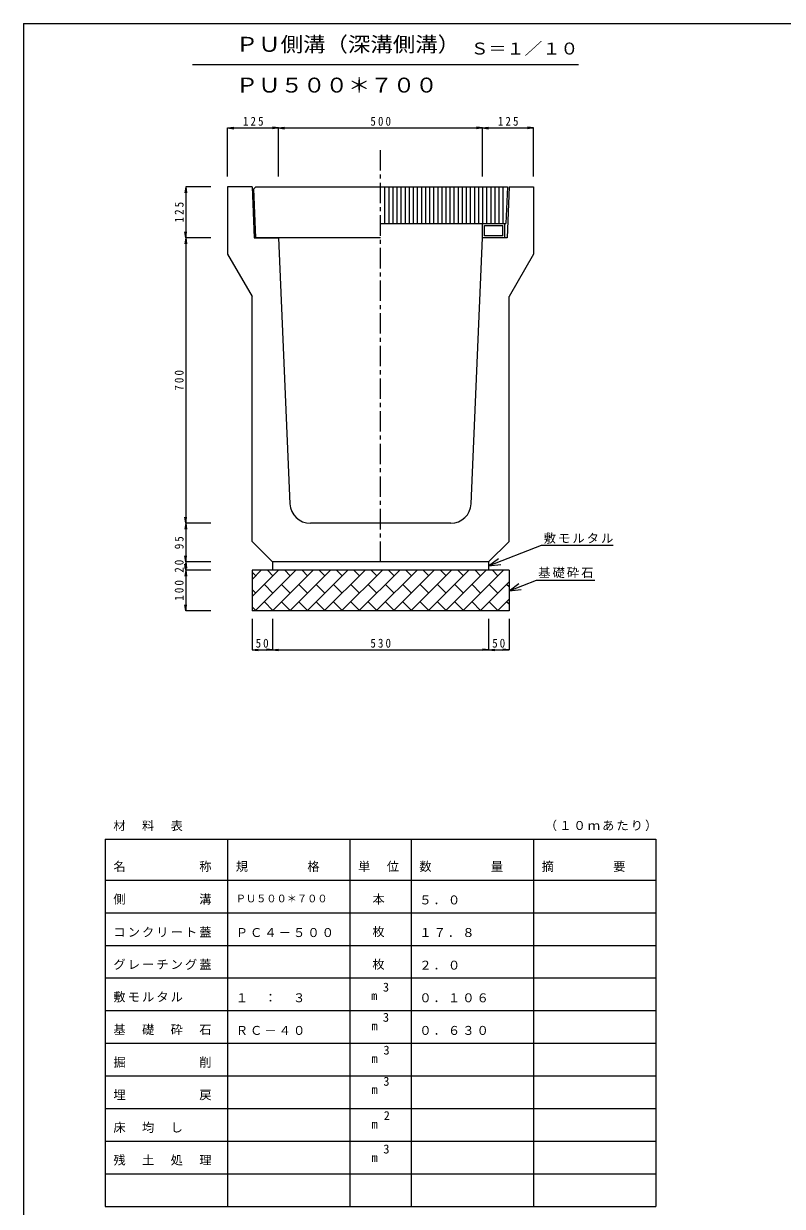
# Model space of a CAD drawing. Units: millimetres, scale not verified. Extents: x -4010 to 3990, y -2662 to 2838.
# Drawn here: x -4010 to -2150, y -62 to 2838 of the extents above; entities that cross this region are included whole.
import ezdxf
from ezdxf.enums import TextEntityAlignment as Align

# ---------------------------------------------------------------- set-up
doc = ezdxf.new("R2010")
doc.units = ezdxf.units.MM
doc.header["$LTSCALE"] = 10
doc.linetypes.add('CHAIN1', pattern=[8, 5, -1, 1, -1])
doc.layers.add('0-0', color=7, linetype='Continuous')
doc.styles.add('ＭＳ ゴシック', font='')
doc.styles.get('ＭＳ ゴシック').set_extended_font_data('MS Gothic')

msp = doc.modelspace()

# ---------------------------------------------------------------- linework, layer by layer
at = {"layer": '0-0', "color": 2}
msp.add_line((-4010.17, 2838.48), (-4010.17, -2661.53), dxfattribs=at)
at = {"layer": '0-0'}
for p, q in [((-3596.27, 2738.48), (-2650.19, 2738.48)), ((-3510.17, 2582.91), (-3495.3, 2584.87)), ((-3510.17, 2582.91), (-3385.17, 2582.91)), ((-3510.17, 2463.57), (-3510.17, 2582.91)), ((-3510.17, 2582.91), (-3495.3, 2580.95)), ((-3385.17, 2582.91), (-3400.05, 2584.87)), ((-3385.17, 2582.91), (-3400.05, 2580.95)), ((-3385.17, 2582.91), (-3370.3, 2584.87)), ((-3385.17, 2463.57), (-3385.17, 2582.91)), ((-3385.17, 2582.91), (-2885.17, 2582.91)), ((-3385.17, 2582.91), (-3370.3, 2580.95)), ((-2885.17, 2582.91), (-2900.05, 2584.87)), ((-2885.17, 2582.91), (-2900.05, 2580.95)), ((-2885.17, 2582.91), (-2870.3, 2584.87)), ((-2885.17, 2463.57), (-2885.17, 2582.91)), ((-2885.17, 2582.91), (-2760.17, 2582.91)), ((-2885.17, 2582.91), (-2870.3, 2580.95)), ((-2760.17, 2582.91), (-2775.05, 2584.87)), ((-2760.17, 2582.91), (-2775.05, 2580.95)), ((-2760.17, 2463.57), (-2760.17, 2582.91)), ((-3612.8, 2438.48), (-3614.76, 2423.6)), ((-3612.8, 2438.48), (-3612.8, 2313.48)), ((-3551.35, 2438.48), (-3612.8, 2438.48)), ((-3612.8, 2438.48), (-3610.85, 2423.6)), ((-3450.17, 2438.48), (-3510.17, 2438.48)), ((-3510.17, 2438.48), (-3510.17, 2273.48)), ((-3441.17, 2438.47), (-3445.97, 2433.48)), ((-3441.17, 2438.47), (-2824.17, 2438.47)), ((-3125.17, 2438.47), (-3125.17, 2348.47)), ((-3115.17, 2438.47), (-3115.17, 2348.47)), ((-3105.17, 2438.47), (-3105.17, 2348.47)), ((-3095.17, 2438.47), (-3095.17, 2348.47)), ((-3085.17, 2438.47), (-3085.17, 2348.47)), ((-3075.17, 2438.47), (-3075.17, 2348.47)), ((-3065.17, 2438.47), (-3065.17, 2348.47)), ((-3055.17, 2438.47), (-3055.17, 2348.47)), ((-3045.17, 2438.47), (-3045.17, 2348.47)), ((-3035.17, 2438.47), (-3035.17, 2348.47)), ((-3025.17, 2438.47), (-3025.17, 2348.47)), ((-3015.17, 2438.47), (-3015.17, 2348.47)), ((-3005.17, 2438.47), (-3005.17, 2348.47)), ((-2995.17, 2438.47), (-2995.17, 2348.47)), ((-2985.17, 2438.47), (-2985.17, 2348.47)), ((-2975.17, 2438.47), (-2975.17, 2348.47)), ((-2965.17, 2438.47), (-2965.17, 2348.47)), ((-2955.17, 2438.47), (-2955.17, 2348.47)), ((-2945.17, 2438.47), (-2945.17, 2348.47)), ((-2935.17, 2438.47), (-2935.17, 2348.47)), ((-2925.17, 2438.47), (-2925.17, 2348.47)), ((-2915.17, 2438.47), (-2915.17, 2348.47)), ((-2905.17, 2438.47), (-2905.17, 2348.47)), ((-2895.17, 2438.47), (-2895.17, 2348.47)), ((-2885.17, 2438.47), (-2885.17, 2348.47)), ((-2875.17, 2438.47), (-2875.17, 2348.47)), ((-2865.17, 2438.47), (-2865.17, 2348.47)), ((-2855.17, 2438.47), (-2855.17, 2348.47)), ((-2845.17, 2438.47), (-2845.17, 2348.47)), ((-2835.17, 2438.47), (-2835.17, 2348.47)), ((-2824.17, 2438.47), (-2827.77, 2348.47)), ((-2820.17, 2438.48), (-2760.17, 2438.48)), ((-2760.17, 2438.48), (-2760.17, 2273.48)), ((-3441.17, 2313.48), (-3445.97, 2433.48)), ((-3612.8, 2313.48), (-3614.76, 2328.35)), ((-3612.8, 2313.48), (-3610.85, 2328.35)), ((-3135.17, 2348.47), (-2827.77, 2348.47)), ((-2885.17, 2313.48), (-2885.17, 2348.47)), ((-2880.17, 2343.48), (-2835.17, 2343.48)), ((-2880.17, 2318.47), (-2880.17, 2343.48)), ((-2835.17, 2318.47), (-2835.17, 2343.48)), ((-2830.17, 2313.48), (-2830.17, 2348.47)), ((-3612.8, 2313.48), (-3614.76, 2298.6)), ((-3551.35, 2313.48), (-3612.8, 2313.48)), ((-3612.8, 2313.48), (-3610.85, 2298.6)), ((-3612.8, 2313.48), (-3612.8, 1613.48)), ((-3135.17, 2313.48), (-3441.17, 2313.48)), ((-3385.17, 2313.48), (-3357.22, 1661.33)), ((-2913.12, 1661.33), (-2885.17, 2313.48)), ((-2835.17, 2318.47), (-2880.17, 2318.47)), ((-3510.17, 2273.48), (-3450.17, 2169.55)), ((-2760.17, 2273.48), (-2820.17, 2169.55)), ((-3450.17, 1568.48), (-3450.17, 2169.55)), ((-2820.17, 1568.48), (-2820.17, 2169.55)), ((-3612.8, 1613.48), (-3614.76, 1628.35)), ((-3612.8, 1613.48), (-3610.85, 1628.35)), ((-3612.8, 1613.48), (-3614.76, 1598.6)), ((-3551.35, 1613.48), (-3612.8, 1613.48)), ((-3612.8, 1613.48), (-3610.85, 1598.6)), ((-3612.8, 1613.48), (-3612.8, 1518.48)), ((-2963.08, 1613.48), (-3307.27, 1613.48)), ((-3450.17, 1568.48), (-3400.17, 1518.48)), ((-2870.17, 1518.48), (-2820.17, 1568.48)), ((-2870.17, 1508.81), (-2740.27, 1559.72)), ((-2740.27, 1559.72), (-2565.09, 1559.72)), ((-3612.8, 1518.48), (-3614.76, 1533.35)), ((-3612.8, 1518.48), (-3614.76, 1503.6)), ((-3612.8, 1498.47), (-3614.76, 1513.35)), ((-3612.8, 1518.48), (-3610.85, 1533.35)), ((-3551.35, 1518.48), (-3612.8, 1518.48)), ((-3612.8, 1518.48), (-3610.85, 1503.6)), ((-3612.8, 1518.48), (-3612.8, 1498.47)), ((-3612.8, 1498.47), (-3610.85, 1513.35)), ((-2870.17, 1518.48), (-3400.17, 1518.48)), ((-3400.17, 1518.48), (-3400.17, 1498.47)), ((-2870.17, 1508.81), (-2846.03, 1526.61)), ((-2870.17, 1518.48), (-2870.17, 1498.47)), ((-2870.17, 1508.81), (-2840.36, 1512.15)), ((-3612.8, 1498.47), (-3614.76, 1483.6)), ((-3551.35, 1498.47), (-3612.8, 1498.47)), ((-3612.8, 1498.47), (-3610.85, 1483.6)), ((-3612.8, 1498.47), (-3612.8, 1398.47)), ((-3450.17, 1433.49), (-3385.19, 1498.47)), ((-3450.17, 1475.92), (-3427.62, 1498.47)), ((-3441.32, 1484.77), (-3450.17, 1493.62)), ((-3442.77, 1398.47), (-3342.77, 1498.47)), ((-3398.9, 1484.77), (-3412.6, 1498.47)), ((-3400.34, 1398.47), (-3300.34, 1498.47)), ((-3356.47, 1484.77), (-3370.17, 1498.47)), ((-3357.91, 1398.47), (-3257.91, 1498.47)), ((-3314.05, 1484.77), (-3327.75, 1498.47)), ((-3315.49, 1398.47), (-3215.49, 1498.47)), ((-3271.62, 1484.77), (-3285.32, 1498.47)), ((-3273.06, 1398.47), (-3173.06, 1498.47)), ((-3229.19, 1484.77), (-3242.89, 1498.47)), ((-3230.64, 1398.47), (-3130.64, 1498.47)), ((-3186.77, 1484.77), (-3200.47, 1498.47)), ((-3188.21, 1398.47), (-3088.21, 1498.47)), ((-3144.34, 1484.77), (-3158.04, 1498.47)), ((-3145.78, 1398.47), (-3045.78, 1498.47)), ((-3101.91, 1484.77), (-3115.61, 1498.47)), ((-3103.36, 1398.47), (-3003.36, 1498.47)), ((-3059.49, 1484.77), (-3073.19, 1498.47)), ((-3060.93, 1398.47), (-2960.93, 1498.47)), ((-3017.06, 1484.77), (-3030.76, 1498.47)), ((-3018.5, 1398.47), (-2918.5, 1498.47)), ((-2974.63, 1484.77), (-2988.34, 1498.47)), ((-2976.08, 1398.47), (-2876.08, 1498.47)), ((-2932.21, 1484.77), (-2945.91, 1498.47)), ((-2933.65, 1398.47), (-2833.65, 1498.47)), ((-2889.78, 1484.77), (-2903.48, 1498.47)), ((-2847.35, 1484.77), (-2861.06, 1498.47)), ((-2820.17, 1498.47), (-2820.17, 1398.47)), ((-3441.32, 1442.35), (-3450.17, 1451.2)), ((-3398.9, 1442.35), (-3420.11, 1463.56)), ((-3356.47, 1442.35), (-3377.69, 1463.56)), ((-3314.05, 1442.35), (-3335.26, 1463.56)), ((-3271.62, 1442.35), (-3292.83, 1463.56)), ((-3229.19, 1442.35), (-3250.41, 1463.56)), ((-3186.77, 1442.35), (-3207.98, 1463.56)), ((-3144.34, 1442.35), (-3165.55, 1463.56)), ((-3101.91, 1442.35), (-3123.13, 1463.56)), ((-3059.49, 1442.35), (-3080.7, 1463.56)), ((-3017.06, 1442.35), (-3038.27, 1463.56)), ((-2974.63, 1442.35), (-2995.85, 1463.56)), ((-2932.21, 1442.35), (-2953.42, 1463.56)), ((-2889.78, 1442.35), (-2910.99, 1463.56)), ((-2891.23, 1398.47), (-2820.17, 1469.53)), ((-2847.35, 1442.35), (-2868.57, 1463.56)), ((-2820.17, 1457.59), (-2826.14, 1463.56)), ((-2820.17, 1447.84), (-2752.87, 1474.13)), ((-2820.17, 1447.84), (-2796.01, 1465.61)), ((-2820.17, 1447.84), (-2790.36, 1451.15)), ((-2752.87, 1474.13), (-2609.83, 1474.13)), ((-3398.9, 1399.92), (-3420.11, 1421.13)), ((-3356.47, 1399.92), (-3377.69, 1421.13)), ((-3314.05, 1399.92), (-3335.26, 1421.13)), ((-3271.62, 1399.92), (-3292.83, 1421.13)), ((-3229.19, 1399.92), (-3250.41, 1421.13)), ((-3186.77, 1399.92), (-3207.98, 1421.13)), ((-3144.34, 1399.92), (-3165.55, 1421.13)), ((-3101.91, 1399.92), (-3123.13, 1421.13)), ((-3059.49, 1399.92), (-3080.7, 1421.13)), ((-3017.06, 1399.92), (-3038.27, 1421.13)), ((-2974.63, 1399.92), (-2995.85, 1421.13)), ((-2932.21, 1399.92), (-2953.42, 1421.13)), ((-2889.78, 1399.92), (-2910.99, 1421.13)), ((-2847.35, 1399.92), (-2868.57, 1421.13)), ((-2848.8, 1398.47), (-2820.17, 1427.1)), ((-2820.17, 1415.17), (-2826.14, 1421.13)), ((-3612.8, 1398.47), (-3614.76, 1413.35)), ((-3612.8, 1398.47), (-3610.85, 1413.35)), ((-3551.35, 1398.47), (-3612.8, 1398.47)), ((-3441.32, 1399.92), (-3450.17, 1408.77)), ((-2820.17, 1398.47), (-3450.17, 1398.47)), ((-3450.17, 1379.07), (-3450.17, 1303.1)), ((-3400.17, 1379.07), (-3400.17, 1303.1)), ((-2870.17, 1379.07), (-2870.17, 1303.1)), ((-2820.17, 1379.07), (-2820.17, 1303.1)), ((-3450.17, 1303.1), (-3435.3, 1305.06)), ((-3400.17, 1303.1), (-3415.05, 1305.06)), ((-3400.17, 1303.1), (-3385.3, 1305.06)), ((-2870.17, 1303.1), (-2885.05, 1305.06)), ((-2870.17, 1303.1), (-2855.3, 1305.06)), ((-2820.17, 1303.1), (-2835.05, 1305.06)), ((-3450.17, 1303.1), (-3400.17, 1303.1)), ((-3450.17, 1303.1), (-3435.3, 1301.14)), ((-3400.17, 1303.1), (-3415.05, 1301.14)), ((-3400.17, 1303.1), (-2870.17, 1303.1)), ((-3400.17, 1303.1), (-3385.3, 1301.14)), ((-2870.17, 1303.1), (-2885.05, 1301.14)), ((-2870.17, 1303.1), (-2820.17, 1303.1)), ((-2870.17, 1303.1), (-2855.3, 1301.14)), ((-2820.17, 1303.1), (-2835.05, 1301.14)), ((-3810.17, 838.48), (-2460.17, 838.48)), ((-3810.17, 838.48), (-3810.17, -61.52)), ((-3510.17, 838.48), (-3510.17, -61.52)), ((-3210.17, 838.48), (-3210.17, -61.52)), ((-3060.17, 838.48), (-3060.17, -61.52)), ((-2760.17, 838.48), (-2760.17, -61.52)), ((-2460.17, 838.48), (-2460.17, -61.52)), ((-3810.17, 738.48), (-2460.17, 738.48)), ((-3810.17, 658.48), (-2460.17, 658.48)), ((-3810.17, 578.48), (-2460.17, 578.48)), ((-3810.17, 498.48), (-2460.17, 498.48)), ((-3810.17, 418.48), (-2460.17, 418.48)), ((-3810.17, 338.48), (-2460.17, 338.48)), ((-3810.17, 258.48), (-2460.17, 258.48)), ((-3810.17, 178.48), (-2460.17, 178.48)), ((-3810.17, 98.48), (-2460.17, 98.48)), ((-3810.17, 18.48), (-2460.17, 18.48)), ((-3810.17, -61.52), (-2460.17, -61.52))]:
    msp.add_line(p, q, dxfattribs=at)
at = {"layer": '0-0', "linetype": 'CHAIN1'}
msp.add_line((-3135.17, 1518.48), (-3135.17, 2529.45), dxfattribs=at)
at = {"layer": '0-0', "color": 2}
msp.add_lwpolyline([(-4010.17, 2838.48), (3989.83, 2838.48), (3989.83, -2661.53)], dxfattribs=at)
at = {"layer": '0-0'}
for points in [[(-3450.17, 2438.48), (-3445.17, 2313.48), (-3385.17, 2313.48)], [(-2820.17, 2438.48), (-2825.17, 2313.48), (-2885.17, 2313.48)], [(-2820.17, 1498.47), (-3450.17, 1498.47), (-3450.17, 1398.47)]]:
    msp.add_lwpolyline(points, dxfattribs=at)
for centre, start, end in [((-3307.27, 1663.48), 182.45407, 270), ((-2963.08, 1663.48), 270, 357.54593)]:
    msp.add_arc(centre, 50, start, end, dxfattribs=at)

# ---------------------------------------------------------------- texts
at = {"layer": '0-0', "color": 3, "style": 'ＭＳ ゴシック', "width": 1.1}
for s, p in [('ＰＵ側溝（深溝側溝）', (-3490.17, 2758.48)), ('ＰＵ５００＊７００', (-3490.17, 2658.48))]:
    msp.add_text(s, height=36.66, dxfattribs=at).set_placement(p, align=Align.BOTTOM_LEFT)
at = {"layer": '0-0', "style": 'ＭＳ ゴシック', "width": 1.1}
msp.add_text('Ｓ＝１／１０', height=29.33, dxfattribs=at).set_placement((-2914.35, 2753.96), align=Align.BOTTOM_LEFT)
at = {"layer": '0-0', "color": 4, "style": 'ＭＳ ゴシック'}
msp.add_text('ＰＵ５００＊７００', height=18.33, dxfattribs=at).set_placement((-3490.17, 678.48), align=Align.BOTTOM_LEFT)
at = {"layer": '0-0', "style": 'ＭＳ ゴシック'}
for s, p in [('3', (-3129.32, 458.48)), ('m', (-3158.32, 437.48)), ('3', (-3129.32, 384.48)), ('m', (-3157.32, 363.48)), ('3', (-3128.02, 303.98)), ('m', (-3157.32, 283.48)), ('3', (-3128.32, 227.58)), ('m', (-3157.32, 207.48)), ('m', (-3157.22, 122.48)), ('2', (-3127.32, 143.48)), ('3', (-3128.32, 61.48)), ('m', (-3157.02, 40.48))]:
    msp.add_text(s, height=21.99, dxfattribs=at).set_placement(p, align=Align.BOTTOM_LEFT)
at = {"layer": '0-0', "char_height": 21.99, "attachment_point": 7, "style": 'ＭＳ ゴシック'}
for s, insert in [('\\T1.38;\\W0.9;125', (-3472.67, 2587.91)), ('\\T1.38;\\W0.9;125', (-2847.67, 2587.91)), ('\\T1.38;\\W0.9;500', (-3160.17, 2587.91)), ('\\T1.17;敷モルタル', (-2735.04, 1563.28)), ('\\T1.17;基礎砕石', (-2748.69, 1479.09)), ('\\T1.36;\\W0.9;50', (-3441.42, 1308.1)), ('\\T1.38;\\W0.9;530', (-3160.17, 1308.1)), ('\\T1.36;\\W0.9;50', (-2861.42, 1308.1)), ('\\T1.17;材\u3000料\u3000表', (-3790.17, 858.48)), ('\\T1.17;（１０ｍあたり）', (-2732.39, 858.48)), ('\\T1.17;名\u3000\u3000\u3000\u3000\u3000称', (-3790.17, 758.48)), ('\\T1.17;規\u3000\u3000\u3000\u3000格', (-3490.17, 758.48)), ('\\T1.17;単\u3000位', (-3190.17, 758.48)), ('\\T1.17;数\u3000\u3000\u3000\u3000量', (-3040.17, 758.48)), ('\\T1.17;摘\u3000\u3000\u3000\u3000要', (-2740.17, 758.48)), ('\\T1.17;側\u3000\u3000\u3000\u3000\u3000溝', (-3790.17, 678.48)), ('\\T1.17;\u3000本', (-3190.17, 678.48)), ('\\T1.17;５．０', (-3040.17, 678.48)), ('\\T1.17;コンクリート蓋', (-3790.17, 598.48)), ('\\T1.17;ＰＣ４－５００', (-3490.17, 598.48)), ('\\T1.17;\u3000枚', (-3190.17, 598.48)), ('\\T1.17;１７．８', (-3040.17, 598.48)), ('\\T1.17;グレーチング蓋', (-3790.17, 518.48)), ('\\T1.17;\u3000枚', (-3190.17, 518.48)), ('\\T1.17;２．０', (-3040.17, 518.48)), ('\\T1.17;敷モルタル', (-3790.17, 438.48)), ('\\T1.17;１\u3000：\u3000３', (-3490.17, 438.48)), ('\\T1.17;０．１０６', (-3040.17, 438.48)), ('\\T1.17;基\u3000礎\u3000砕\u3000石', (-3790.17, 358.48)), ('\\T1.17;ＲＣ－４０', (-3490.17, 358.48)), ('\\T1.17;０．６３０', (-3040.17, 358.48)), ('\\T1.17;掘\u3000\u3000\u3000\u3000\u3000削', (-3790.17, 278.48)), ('\\T1.17;埋\u3000\u3000\u3000\u3000\u3000戻', (-3790.17, 198.48)), ('\\T1.17;床\u3000均\u3000し', (-3790.17, 118.48)), ('\\T1.17;残\u3000土\u3000処\u3000理', (-3790.17, 38.48))]:
    msp.add_mtext(s, dxfattribs=dict(at, insert=insert))
at = {"layer": '0-0', "char_height": 21.99, "attachment_point": 7, "rotation": 90, "style": 'ＭＳ ゴシック'}
for s, insert in [('\\T1.38;\\W0.9;125', (-3617.8, 2350.98)), ('\\T1.38;\\W0.9;700', (-3617.8, 1938.48)), ('\\T1.36;\\W0.9;95', (-3617.8, 1549.73)), ('\\T1.36;\\W0.9;20', (-3617.8, 1492.22)), ('\\T1.38;\\W0.9;100', (-3617.8, 1423.47))]:
    msp.add_mtext(s, dxfattribs=dict(at, insert=insert))

doc.saveas('drawing.dxf')
